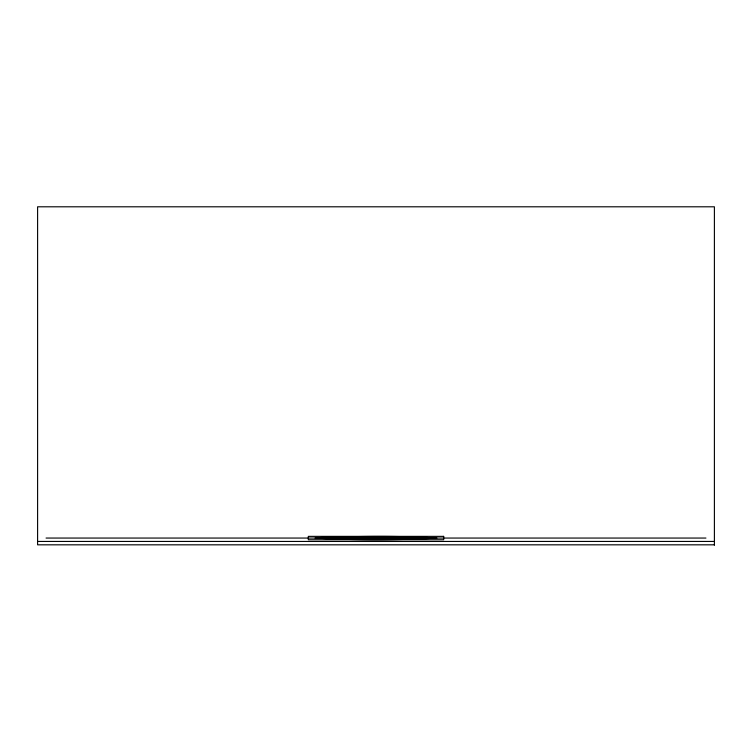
<?xml version="1.0" encoding="UTF-8"?>
<svg xmlns="http://www.w3.org/2000/svg" width="752" height="752" viewBox="0 0 752 752"><rect width="100%" height="100%" fill="white"/><g stroke="black" fill="none" stroke-linecap="round" stroke-linejoin="round"><path stroke-width="1.13" d="M414.484 537.445L412.857 538.611L376 539.09L339.143 538.611L337.516 537.445L414.484 537.445L376 537.924L337.516 537.445M46.06 538.056L705.94 538.056M37.6 541.44L714.4 541.44M714.4 544.824L37.6 544.824L37.6 206.8L714.4 206.8L714.4 545.2M376 537.924L376 539.09M317.165 537.661L315.088 538.056C355.564 540.34 396.436 540.34 436.912 538.056C397.112 535.546 357.031 536.279 317.165 537.661M443.68 536.364L308.32 536.364L308.32 539.748L443.68 539.748L443.68 536.364"/></g></svg>
